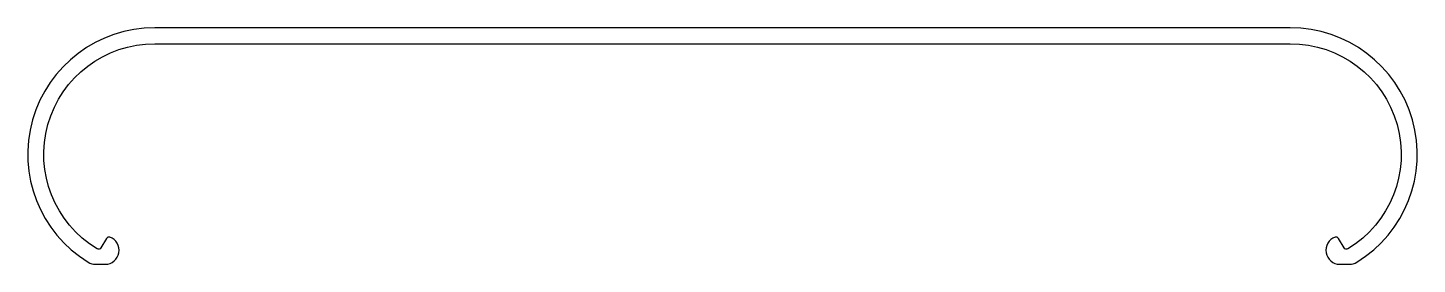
# Model space of a CAD drawing. Extents: x 60.4 to 160, y 174.9 to 191.9.
import ezdxf

# ---------------------------------------------------------------- set-up
doc = ezdxf.new("R2010")
doc.units = 0
doc.header["$LTSCALE"] = 15
doc.layers.get('0').update_dxf_attribs({"linetype": 'CONTINUOUS'})

msp = doc.modelspace()

# ---------------------------------------------------------------- linework, layer by layer
at = {"color": 0, "linetype": 'BYBLOCK', "ltscale": 0.05}
msp.add_lwpolyline([(69.525, 191.928, 0.756388), (64.759, 175.077, 0.138701), (65.283, 174.928), (65.975, 174.928, 0.845831), (66.302, 176.873, 0.359518), (66.064, 176.784), (65.672, 176.106, -0.42087), (65.395, 176.035, -0.75836), (69.525, 190.778), (150.925, 190.778, -0.75836), (155.055, 176.035, -0.42087), (154.778, 176.106), (154.387, 176.784, 0.359518), (154.148, 176.873, 0.845831), (154.475, 174.928), (155.168, 174.928, 0.138701), (155.692, 175.077, 0.756388), (150.925, 191.928)], format="xyb", close=True, dxfattribs=at)

doc.saveas('drawing.dxf')
